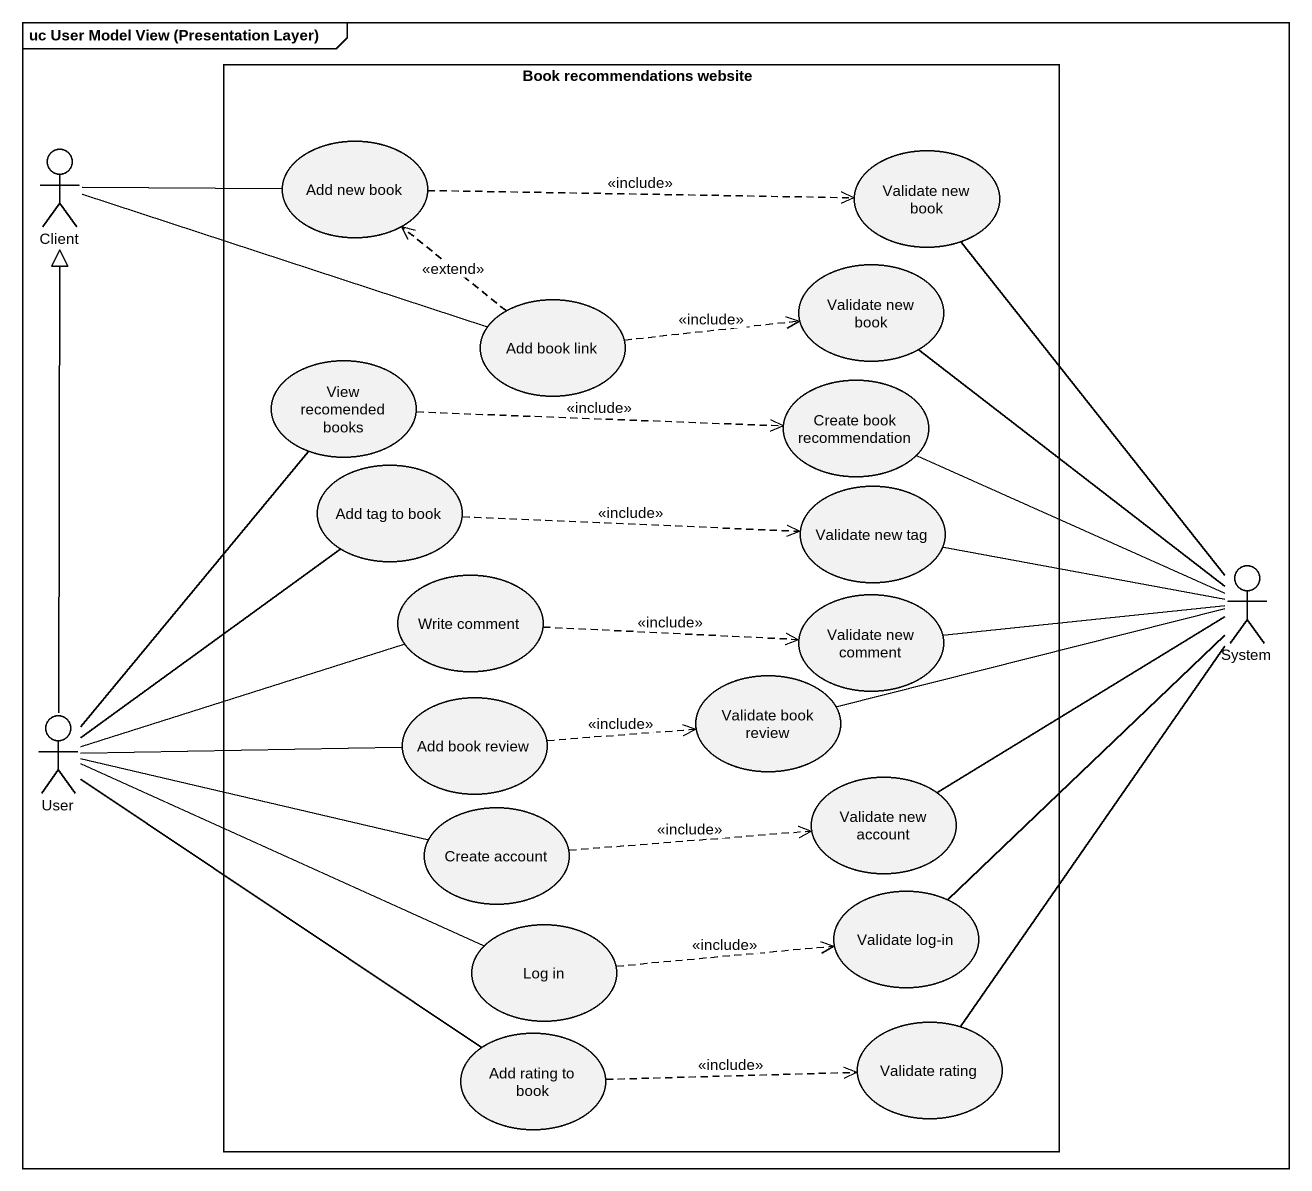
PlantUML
@startuml
mainframe uc User Model View (Presentation Layer)
rectangle "Book recommendations website" as Book_recommendations_website {
  usecase "Add new book" as Add_new_book
  usecase "Validate new book" as Validate_new_book
  usecase "Validate new book" as Validate_new_book_2
  usecase "Add book link" as Add_book_link
  usecase "View recomended books" as View_recomended_books
  usecase "Create book recommendation" as Create_book_recommendation
  usecase "Add tag to book" as Add_tag_to_book
  usecase "Validate new tag" as Validate_new_tag
  usecase "Write comment" as Write_comment
  usecase "Validate new comment" as Validate_new_comment
  usecase "Add book review" as Add_book_review
  usecase "Validate book review" as Validate_book_review
  usecase "Validate new account" as Validate_new_account
  usecase "Create account" as Create_account
  usecase "Validate log-in" as Validate_log_in
  usecase "Log in" as Log_in
  usecase "Add rating to book" as Add_rating_to_book
  usecase "Validate rating" as Validate_rating
}
actor Client
actor System
actor User
Client -right- Add_new_book
Client -right- Add_book_link
Add_new_book .right.> Validate_new_book : <<include>>
Validate_new_book -- System
Validate_new_book_2 -- System
Add_book_link .up.> Add_new_book : <<extend>>
Add_book_link .right.> Validate_new_book_2 : <<include>>
View_recomended_books .right.> Create_book_recommendation : <<include>>
Create_book_recommendation -right- System
Add_tag_to_book .right.> Validate_new_tag : <<include>>
Validate_new_tag -right- System
Write_comment .right.> Validate_new_comment : <<include>>
Validate_new_comment -right- System
System -- Validate_rating
User -up-|> Client
User -up- View_recomended_books
User -up- Add_tag_to_book
User -right- Write_comment
User -right- Add_book_review
User -right- Create_account
User -right- Log_in
User -- Add_rating_to_book
Add_book_review .right.> Validate_book_review : <<include>>
Validate_book_review -right- System
Validate_new_account -right- System
Create_account .right.> Validate_new_account : <<include>>
Validate_log_in -up- System
Log_in .right.> Validate_log_in : <<include>>
Add_rating_to_book .right.> Validate_rating : <<include>>
@enduml
